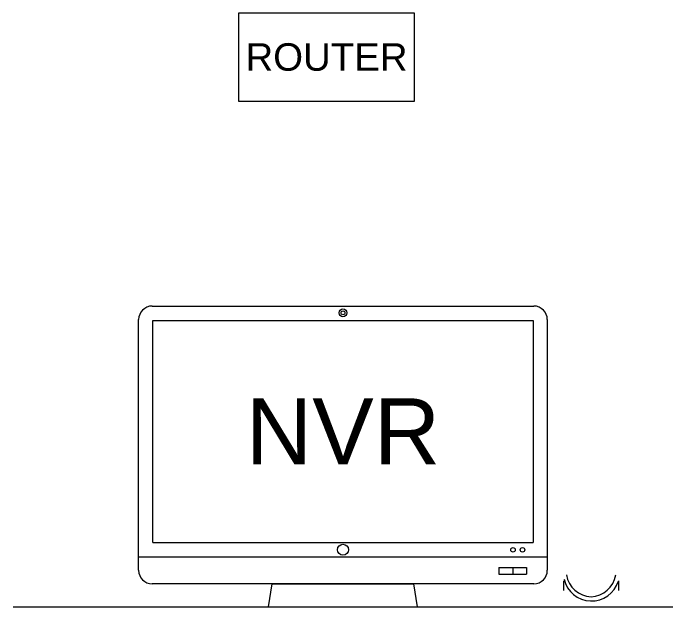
# Model space of a CAD drawing. Header units: millimetres. Extents: x 1256 to 2931, y 3298 to 3694.
# Drawn here: x 2044.6 to 2104.6, y 3506.2 to 3560.2 of the extents above; entities that cross this region are included whole.
import ezdxf

# ---------------------------------------------------------------- set-up
doc = ezdxf.new("R2010")
doc.units = ezdxf.units.MM
doc.layers.get('0').update_dxf_attribs({"color": 250, "lineweight": 5})
for name, color, linetype, lineweight in [('Pantalla Rack', 250, 'Continuous', 5), ('Rack 1 - 2', 250, 'Continuous', 5), ('Servers', 250, 'Continuous', 5)]:
    doc.layers.add(name, color=color, linetype=linetype, lineweight=lineweight)
doc.styles.get("Standard").update_dxf_attribs({"font": 'Arial.ttf'})

# ---------------------------------------------------------------- blocks, each defined once
blk = doc.blocks.new('MOUSE FRONTAL')
at = {"color": 250}
for p, q in [((-0.03329, 0.02004), (-0.03327, 0.03198)), ((0.03327, 0.03187), (0.03329, 0.02004)), ((-0.01329, 0), (0.01329, 0))]:
    blk.add_line(p, q, dxfattribs=at)
for centre, radius, start, end in [((0.00042, 0.04151), 0.03438, 192.91762, 342.8701), ((0.00192, 0.04488), 0.03284, 190.31373, 266.56712), ((-0.00211, 0.04488), 0.03284, 273.43288, 349.68627)]:
    blk.add_arc(centre, radius, start, end, dxfattribs=at)
blk = doc.blocks.new('MONITOR FRONTAL')
at = {"color": 250}
for p, q in [((-0.23333, 0.36802), (0.23333, 0.36802)), ((-0.25, 0.04469), (-0.25, 0.35135)), ((-0.2325, 0.07885), (-0.2325, 0.35052)), ((-0.2325, 0.35052), (0.2325, 0.35052)), ((0.2325, 0.35052), (0.2325, 0.07885)), ((0.25, 0.35135), (0.25, 0.04469)), ((-0.2325, 0.07885), (0.2325, 0.07885)), ((-0.25, 0.06135), (0.25, 0.06135)), ((0.19073, 0.048), (0.22448, 0.048)), ((0.19073, 0.048), (0.19073, 0.04011)), ((0.20761, 0.048), (0.20761, 0.04011)), ((0.22448, 0.048), (0.22448, 0.04011)), ((0.19073, 0.04011), (0.22448, 0.04011)), ((0.23333, 0.02802), (-0.23333, 0.02802)), ((-0.0913, 0), (-0.08647, 0.02802)), ((-0.08647, 0.02802), (0.08647, 0.02802)), ((0.0913, 0), (0.08647, 0.02802)), ((-0.0913, 0), (0.0913, 0)), ((-0.0913, 0), (0.0913, 0))]:
    blk.add_line(p, q, dxfattribs=at)
for centre, radius in [((0, 0.35969), 0.00476), ((0, 0.35969), 0.00235), ((0, 0.06986), 0.00667), ((0.20805, 0.06973), 0.00276), ((0.21966, 0.06973), 0.00276)]:
    blk.add_circle(centre, radius, dxfattribs=at)
for centre, start, end in [((-0.23333, 0.35135), 90, 180), ((0.23333, 0.35135), 0, 90), ((-0.23333, 0.04469), 180, 270), ((0.23333, 0.04469), 270, 0)]:
    blk.add_arc(centre, 0.01667, start, end, dxfattribs=at)

msp = doc.modelspace()

# ---------------------------------------------------------------- linework, layer by layer
at = {"layer": 'Rack 1 - 2'}
msp.add_line((2044.604, 3506.239), (2104.604, 3506.239), dxfattribs=at)
at = {"layer": 'Servers'}
for p, q in [((2081.104, 3560.239), (2065.104, 3560.239)), ((2065.104, 3560.239), (2065.104, 3552.239)), ((2081.104, 3552.239), (2081.104, 3560.239)), ((2065.104, 3552.239), (2073.104, 3552.239)), ((2073.104, 3552.239), (2081.104, 3552.239))]:
    msp.add_line(p, q, dxfattribs=at)

# ---------------------------------------------------------------- block references
at = {"layer": 'Pantalla Rack', "xscale": 74.34576990001176, "yscale": 74.34576990001176, "zscale": 74.34576990001176}
msp.add_blockref('MONITOR FRONTAL', (2074.604, 3506.239), dxfattribs=at)
at = {"layer": 'Pantalla Rack', "color": 250, "xscale": 74.34576990001176, "yscale": 74.34576990001176, "zscale": 74.34576990001176}
msp.add_blockref('MOUSE FRONTAL', (2097.179, 3506.239), dxfattribs=at)

# ---------------------------------------------------------------- texts
at = {"layer": 'Pantalla Rack', "insert": (2074.604, 3522.2), "char_height": 6, "attachment_point": 5}
msp.add_mtext_dynamic_manual_height_columns('NVR', width=34.63274, gutter_width=5, heights=[0], dxfattribs=at)
at = {"layer": 'Servers', "insert": (2073.104, 3556.239), "char_height": 2.5, "attachment_point": 5}
msp.add_mtext_dynamic_manual_height_columns('ROUTER', width=16, gutter_width=5, heights=[0], dxfattribs=at)

doc.saveas('drawing.dxf')
